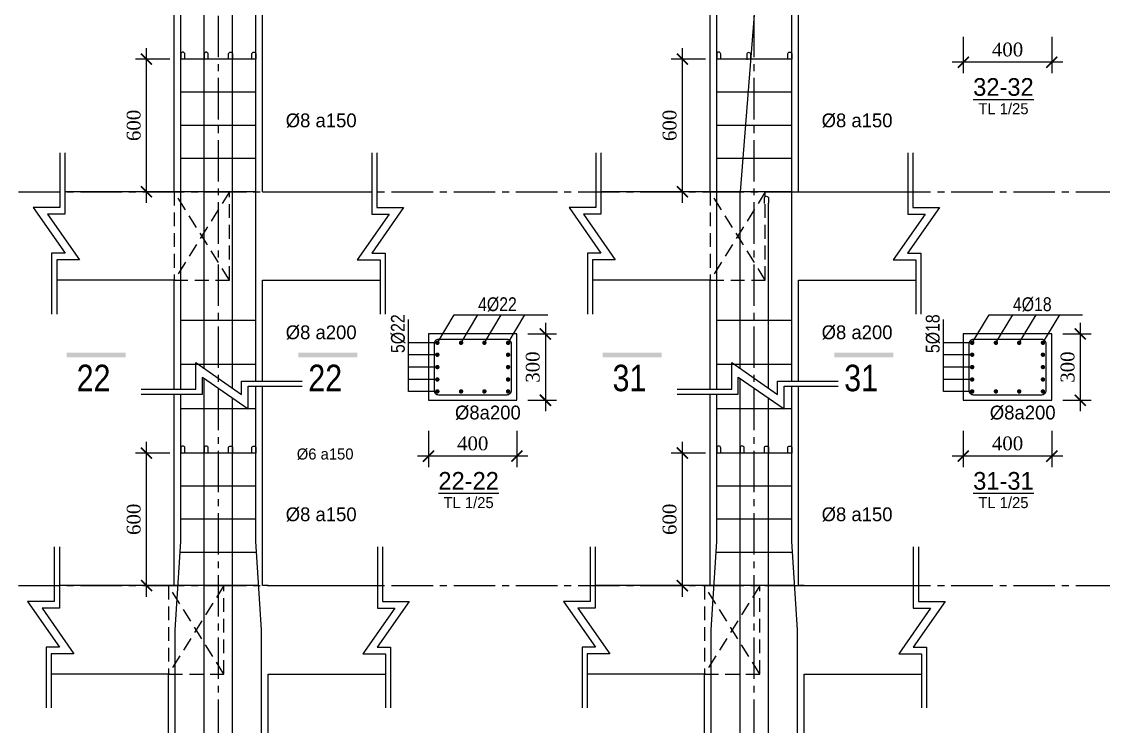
# Model space of a CAD drawing. Extents: x 394 to 12570, y -4198 to 1567.
# Drawn here: x 4931.5 to 5127.2, y -1836.8 to -1709.3 of the extents above; entities that cross this region are included whole.
import ezdxf

# ---------------------------------------------------------------- set-up
doc = ezdxf.new("R2010")
doc.units = 0
doc.header["$MEASUREMENT"] = 0
doc.linetypes.add('CENTER2', pattern=[1.125, 0.75, -0.125, 0.125, -0.125])
doc.linetypes.add('HIDDEN', pattern=[0.375, 0.25, -0.125])
doc.layers.get('0').update_dxf_attribs({"linetype": 'CONTINUOUS'})
doc.layers.get('DEFPOINTS').update_dxf_attribs({"linetype": 'CONTINUOUS'})
for name, color, linetype in [('cot', 8, 'CONTINUOUS'), ('DAI', 3, 'CONTINUOUS'), ('DUT', 9, 'CENTER2'), ('TEXT', 7, 'CONTINUOUS'), ('THEP', 6, 'CONTINUOUS'), ('TUONG', 7, 'CONTINUOUS')]:
    doc.layers.add(name, color=color, linetype=linetype)
doc.styles.add('DIM-NEW', font='')
doc.styles.add('style1', font='')
doc.styles.add('T1', font='romans.shx')
doc.styles.add('T2', font='')
doc.styles.get('DIM-NEW').set_extended_font_data('VNI-Helve-Condense')
doc.styles.get('style1').set_extended_font_data('VNI-Goudy')
doc.styles.get('T2').set_extended_font_data('VNI-Times')
doc.dimstyles.new('TL25', dxfattribs={"dimtxt": 2.5, "dimasz": 2, "dimexe": 2, "dimexo": 2, "dimgap": 1, "dimtad": 1, "dimdec": 0, "dimlfac": 25, "dimzin": 0, "dimdsep": 46, "dimtxsty": 'T2', "dimblk": 'ARCHTICK', "dimcen": 2.5, "dimdle": 2, "dimclrd": 1, "dimclre": 1, "dimclrt": 2, "dimadec": 0, "dimazin": 0, "dimtfac": 1, "dimtdec": 0, "dimtix": 1, "dimtofl": 0, "dimtmove": 0, "dimatfit": 0, "dimldrblk": 'ARCHTICK', "dimfxl": 1, "dimtolj": 1, "dimtzin": 0, "dimlwd": -1, "dimlwe": -1, "dimarcsym": 0})

# ---------------------------------------------------------------- blocks, each defined once
blk = doc.blocks.new('_ARCHTICK')
at = {"color": 0, "linetype": 'ByBlock', "const_width": 0.15}
blk.add_lwpolyline([(-0.5, -0.5), (0.5, 0.5)], dxfattribs=at)
blk = doc.blocks.new('*D217')
at = {"layer": 'cot', "color": 1, "transparency": 16777216}
for p, q in [((5101.85, -1712.05), (5101.85, -1718.63)), ((5117.85, -1712.05), (5117.85, -1718.63)), ((5119.85, -1716.63), (5099.85, -1716.63))]:
    blk.add_line(p, q, dxfattribs=at)
at = {"layer": 'DEFPOINTS', "color": 0, "transparency": 16777216}
for p in [(5101.85, -1710.05), (5117.85, -1710.05), (5101.85, -1716.63)]:
    blk.add_point(p, dxfattribs=at)
at = {"layer": 'cot', "color": 1, "transparency": 16777216, "xscale": 2, "yscale": 2, "zscale": 2, "rotation": 180}
blk.add_blockref('_ARCHTICK', (5101.85, -1716.63), dxfattribs=at)
at = {"layer": 'cot', "color": 1, "transparency": 16777216, "xscale": 2, "yscale": 2, "zscale": 2}
blk.add_blockref('_ARCHTICK', (5117.85, -1716.63), dxfattribs=at)
at = {"layer": 'cot', "color": 2, "lineweight": -2, "transparency": 16777216, "insert": (5109.85, -1714.35), "char_height": 2.5, "attachment_point": 5, "style": 'T2'}
blk.add_mtext('\\A1;400', dxfattribs=at)
blk = doc.blocks.new('*D215')
at = {"layer": 'cot', "color": 1, "transparency": 16777216}
for p, q in [((5123, -1763.81), (5123, -1779.81)), ((5119.85, -1765.81), (5125, -1765.81)), ((5119.85, -1777.81), (5125, -1777.81))]:
    blk.add_line(p, q, dxfattribs=at)
at = {"layer": 'DEFPOINTS', "color": 0, "transparency": 16777216}
for p in [(5117.85, -1765.81), (5117.85, -1777.81), (5123, -1777.81)]:
    blk.add_point(p, dxfattribs=at)
at = {"layer": 'cot', "color": 1, "transparency": 16777216, "xscale": 2, "yscale": 2, "zscale": 2}
for p, rotation in [((5123, -1765.81), 90), ((5123, -1777.81), 270)]:
    blk.add_blockref('_ARCHTICK', p, dxfattribs=dict(at, rotation=rotation))
at = {"layer": 'cot', "color": 2, "lineweight": -2, "transparency": 16777216, "insert": (5120.72, -1771.81), "char_height": 2.5, "attachment_point": 5, "rotation": 90, "style": 'T2'}
blk.add_mtext('\\A1;300', dxfattribs=at)
blk = doc.blocks.new('*D214')
at = {"layer": 'cot', "color": 1, "transparency": 16777216}
for p, q in [((5101.85, -1783.33), (5101.85, -1789.92)), ((5117.85, -1783.33), (5117.85, -1789.92)), ((5119.85, -1787.92), (5099.85, -1787.92))]:
    blk.add_line(p, q, dxfattribs=at)
at = {"layer": 'DEFPOINTS', "color": 0, "transparency": 16777216}
for p in [(5101.85, -1781.33), (5117.85, -1781.33), (5101.85, -1787.92)]:
    blk.add_point(p, dxfattribs=at)
at = {"layer": 'cot', "color": 1, "transparency": 16777216, "xscale": 2, "yscale": 2, "zscale": 2, "rotation": 180}
blk.add_blockref('_ARCHTICK', (5101.85, -1787.92), dxfattribs=at)
at = {"layer": 'cot', "color": 1, "transparency": 16777216, "xscale": 2, "yscale": 2, "zscale": 2}
blk.add_blockref('_ARCHTICK', (5117.85, -1787.92), dxfattribs=at)
at = {"layer": 'cot', "color": 2, "lineweight": -2, "transparency": 16777216, "insert": (5109.85, -1785.64), "char_height": 2.5, "attachment_point": 5, "style": 'T2'}
blk.add_mtext('\\A1;400', dxfattribs=at)
blk = doc.blocks.new('*D197')
at = {"layer": 'cot', "color": 1, "transparency": 16777216}
for p, q in [((5005.11, -1783.33), (5005.11, -1789.92)), ((5021.11, -1783.33), (5021.11, -1789.92)), ((5023.11, -1787.92), (5003.11, -1787.92))]:
    blk.add_line(p, q, dxfattribs=at)
at = {"layer": 'DEFPOINTS', "color": 0, "transparency": 16777216}
for p in [(5005.11, -1781.33), (5021.11, -1781.33), (5005.11, -1787.92)]:
    blk.add_point(p, dxfattribs=at)
at = {"layer": 'cot', "color": 1, "transparency": 16777216, "xscale": 2, "yscale": 2, "zscale": 2, "rotation": 180}
blk.add_blockref('_ARCHTICK', (5005.11, -1787.92), dxfattribs=at)
at = {"layer": 'cot', "color": 1, "transparency": 16777216, "xscale": 2, "yscale": 2, "zscale": 2}
blk.add_blockref('_ARCHTICK', (5021.11, -1787.92), dxfattribs=at)
at = {"layer": 'cot', "color": 2, "lineweight": -2, "transparency": 16777216, "insert": (5013.11, -1785.64), "char_height": 2.5, "attachment_point": 5, "style": 'T2'}
blk.add_mtext('\\A1;400', dxfattribs=at)
blk = doc.blocks.new('*D196')
at = {"layer": 'cot', "color": 1, "transparency": 16777216}
for p, q in [((5026.26, -1763.81), (5026.26, -1779.81)), ((5023.11, -1765.81), (5028.26, -1765.81)), ((5023.11, -1777.81), (5028.26, -1777.81))]:
    blk.add_line(p, q, dxfattribs=at)
at = {"layer": 'DEFPOINTS', "color": 0, "transparency": 16777216}
for p in [(5021.11, -1765.81), (5021.11, -1777.81), (5026.26, -1777.81)]:
    blk.add_point(p, dxfattribs=at)
at = {"layer": 'cot', "color": 1, "transparency": 16777216, "xscale": 2, "yscale": 2, "zscale": 2}
for p, rotation in [((5026.26, -1765.81), 90), ((5026.26, -1777.81), 270)]:
    blk.add_blockref('_ARCHTICK', p, dxfattribs=dict(at, rotation=rotation))
at = {"layer": 'cot', "color": 2, "lineweight": -2, "transparency": 16777216, "insert": (5023.98, -1771.81), "char_height": 2.5, "attachment_point": 5, "rotation": 90, "style": 'T2'}
blk.add_mtext('\\A1;300', dxfattribs=at)
blk = doc.blocks.new('*D131')
at = {"layer": 'DEFPOINTS', "color": 0, "transparency": 16777216}
for p in [(4954.1, -1787.36), (4960.3, -1787.36), (4959.1, -1811.36)]:
    blk.add_point(p, dxfattribs=at)
at = {"layer": 'TUONG', "color": 1, "transparency": 16777216}
for p, q in [((4954.1, -1813.36), (4954.1, -1785.36)), ((4958.3, -1787.36), (4952.1, -1787.36)), ((4957.1, -1811.36), (4952.1, -1811.36))]:
    blk.add_line(p, q, dxfattribs=at)
at = {"layer": 'TUONG', "color": 1, "transparency": 16777216, "xscale": 2, "yscale": 2, "zscale": 2}
for p, rotation in [((4954.1, -1787.36), 90), ((4954.1, -1811.36), 270)]:
    blk.add_blockref('_ARCHTICK', p, dxfattribs=dict(at, rotation=rotation))
at = {"layer": 'TUONG', "color": 2, "transparency": 16777216, "insert": (4951.8, -1799.36), "char_height": 2.5, "attachment_point": 5, "rotation": 90, "style": 'T2'}
blk.add_mtext('\\A1;600', dxfattribs=at)
blk = doc.blocks.new('*D130')
at = {"layer": 'DEFPOINTS', "color": 0, "transparency": 16777216}
for p in [(4954.1, -1716.07), (4960.3, -1716.07), (4959.1, -1740.07)]:
    blk.add_point(p, dxfattribs=at)
at = {"layer": 'TUONG', "color": 1, "transparency": 16777216}
for p, q in [((4954.1, -1742.07), (4954.1, -1714.07)), ((4958.3, -1716.07), (4952.1, -1716.07)), ((4957.1, -1740.07), (4952.1, -1740.07))]:
    blk.add_line(p, q, dxfattribs=at)
at = {"layer": 'TUONG', "color": 1, "transparency": 16777216, "xscale": 2, "yscale": 2, "zscale": 2}
for p, rotation in [((4954.1, -1716.07), 90), ((4954.1, -1740.07), 270)]:
    blk.add_blockref('_ARCHTICK', p, dxfattribs=dict(at, rotation=rotation))
at = {"layer": 'TUONG', "color": 2, "transparency": 16777216, "insert": (4951.8, -1728.07), "char_height": 2.5, "attachment_point": 5, "rotation": 90, "style": 'T2'}
blk.add_mtext('\\A1;600', dxfattribs=at)
blk = doc.blocks.new('*D117')
at = {"layer": 'DEFPOINTS', "color": 0, "transparency": 16777216}
for p in [(5051.03, -1716.07), (5057.24, -1716.07), (5056.04, -1740.07)]:
    blk.add_point(p, dxfattribs=at)
at = {"layer": 'TUONG', "color": 1, "transparency": 16777216}
for p, q in [((5051.03, -1742.07), (5051.03, -1714.07)), ((5055.24, -1716.07), (5049.03, -1716.07)), ((5054.04, -1740.07), (5049.03, -1740.07))]:
    blk.add_line(p, q, dxfattribs=at)
at = {"layer": 'TUONG', "color": 1, "transparency": 16777216, "xscale": 2, "yscale": 2, "zscale": 2}
for p, rotation in [((5051.03, -1716.07), 90), ((5051.03, -1740.07), 270)]:
    blk.add_blockref('_ARCHTICK', p, dxfattribs=dict(at, rotation=rotation))
at = {"layer": 'TUONG', "color": 2, "transparency": 16777216, "insert": (5048.73, -1728.07), "char_height": 2.5, "attachment_point": 5, "rotation": 90, "style": 'T2'}
blk.add_mtext('\\A1;600', dxfattribs=at)
blk = doc.blocks.new('*D116')
at = {"layer": 'DEFPOINTS', "color": 0, "transparency": 16777216}
for p in [(5051.03, -1787.36), (5057.24, -1787.36), (5056.04, -1811.36)]:
    blk.add_point(p, dxfattribs=at)
at = {"layer": 'TUONG', "color": 1, "transparency": 16777216}
for p, q in [((5051.03, -1813.36), (5051.03, -1785.36)), ((5055.24, -1787.36), (5049.03, -1787.36)), ((5054.04, -1811.36), (5049.03, -1811.36))]:
    blk.add_line(p, q, dxfattribs=at)
at = {"layer": 'TUONG', "color": 1, "transparency": 16777216, "xscale": 2, "yscale": 2, "zscale": 2}
for p, rotation in [((5051.03, -1787.36), 90), ((5051.03, -1811.36), 270)]:
    blk.add_blockref('_ARCHTICK', p, dxfattribs=dict(at, rotation=rotation))
at = {"layer": 'TUONG', "color": 2, "transparency": 16777216, "insert": (5048.73, -1799.36), "char_height": 2.5, "attachment_point": 5, "rotation": 90, "style": 'T2'}
blk.add_mtext('\\A1;600', dxfattribs=at)

msp = doc.modelspace()

# ---------------------------------------------------------------- linework, layer by layer
at = {"layer": 'cot', "lineweight": -2, "ltscale": 10}
for p, q in [((5006.713, -1767.411), (5009.757, -1762.365)), ((5009.757, -1762.365), (5026.682, -1762.365)), ((5011.007, -1767.411), (5014.05, -1762.365)), ((5015.22, -1767.411), (5018.264, -1762.365)), ((5019.513, -1767.411), (5022.557, -1762.365)), ((5103.453, -1767.411), (5106.497, -1762.365)), ((5106.497, -1762.365), (5123.422, -1762.365)), ((5107.746, -1767.411), (5110.79, -1762.365)), ((5111.96, -1767.411), (5115.003, -1762.365)), ((5116.253, -1767.411), (5119.297, -1762.365)), ((5001.51, -1776.211), (5001.51, -1763.177)), ((5098.25, -1776.211), (5098.25, -1763.177)), ((5006.913, -1767.411), (5001.51, -1767.411)), ((5103.653, -1767.411), (5098.25, -1767.411)), ((5006.713, -1769.569), (5001.51, -1769.569)), ((5103.453, -1769.569), (5098.25, -1769.569)), ((5006.713, -1771.811), (5001.51, -1771.811)), ((5103.453, -1771.811), (5098.25, -1771.811)), ((5006.713, -1774.053), (5001.51, -1774.053)), ((5103.453, -1774.053), (5098.25, -1774.053)), ((5006.913, -1776.211), (5001.51, -1776.211)), ((5103.653, -1776.211), (5098.25, -1776.211))]:
    msp.add_line(p, q, dxfattribs=at)
at = {"layer": 'DAI'}
for p, q in [((4973.904, -1716.072), (4960.304, -1716.072)), ((5070.838, -1716.072), (5057.238, -1716.072)), ((4973.904, -1722.072), (4960.304, -1722.072)), ((5070.838, -1722.072), (5057.238, -1722.072)), ((4973.904, -1728.072), (4960.304, -1728.072)), ((5070.838, -1728.072), (5057.238, -1728.072)), ((4973.904, -1734.072), (4960.304, -1734.072)), ((5070.838, -1734.072), (5057.238, -1734.072)), ((4973.904, -1740.072), (4960.304, -1740.072)), ((5070.838, -1740.072), (5057.238, -1740.072)), ((4973.904, -1763.361), (4960.304, -1763.361)), ((5070.838, -1763.361), (5057.238, -1763.361)), ((4973.904, -1771.361), (4960.304, -1771.361)), ((5070.838, -1771.361), (5057.238, -1771.361)), ((4973.904, -1779.361), (4960.304, -1779.361)), ((5070.838, -1779.361), (5057.238, -1779.361)), ((4973.904, -1787.361), (4960.304, -1787.361)), ((5070.838, -1787.361), (5057.238, -1787.361)), ((4973.904, -1793.361), (4960.304, -1793.361)), ((5070.838, -1793.361), (5057.238, -1793.361)), ((4973.904, -1799.361), (4960.304, -1799.361)), ((5070.838, -1799.361), (5057.238, -1799.361)), ((4974.029, -1805.361), (4960.179, -1805.361)), ((5070.963, -1805.361), (5057.113, -1805.361)), ((4974.404, -1811.361), (4959.804, -1811.361)), ((5071.338, -1811.361), (5056.738, -1811.361))]:
    msp.add_line(p, q, dxfattribs=at)
for points in [[(5019.313, -1776.811, 0.4142136), (5020.113, -1776.011), (5020.113, -1767.611, 0.4142136), (5019.313, -1766.811), (5006.913, -1766.811, 0.4142136), (5006.113, -1767.611), (5006.113, -1776.011, 0.4142136), (5006.913, -1776.811)], [(5116.053, -1776.811, 0.4142136), (5116.853, -1776.011), (5116.853, -1767.611, 0.4142136), (5116.053, -1766.811), (5103.653, -1766.811, 0.4142136), (5102.853, -1767.611), (5102.853, -1776.011, 0.4142136), (5103.653, -1776.811)]]:
    msp.add_lwpolyline(points, format="xyb", close=True, dxfattribs=at)
at = {"layer": 'DUT', "linetype": 'CENTER2', "ltscale": 10}
for p, q in [((4967.104, -2008.223), (4967.104, -1251.602)), ((5064.038, -2008.223), (5064.038, -1251.602)), ((4717.178, -1740.072), (5201.385, -1740.072)), ((4717.178, -1811.361), (5201.385, -1811.361))]:
    msp.add_line(p, q, dxfattribs=at)
at = {"layer": 'DUT', "linetype": 'HIDDEN', "ltscale": 10}
for p, q in [((4969.104, -1740.072), (4959.104, -1756.072)), ((4969.104, -1756.072), (4959.104, -1740.072)), ((5066.038, -1756.072), (5056.038, -1740.072)), ((5066.038, -1740.072), (5056.038, -1756.072)), ((4968.104, -1827.361), (4958.104, -1811.361)), ((4968.104, -1811.361), (4958.104, -1827.361)), ((5065.038, -1811.361), (5055.038, -1827.361)), ((5065.038, -1827.361), (5055.038, -1811.361))]:
    msp.add_line(p, q, dxfattribs=at)
for points in [[(4959.104, -1756.072), (4969.104, -1756.072), (4969.104, -1740.072), (4959.104, -1740.072)], [(5056.038, -1756.072), (5066.038, -1756.072), (5066.038, -1740.072), (5056.038, -1740.072)], [(4958.104, -1827.361), (4968.104, -1827.361), (4968.104, -1811.361), (4958.104, -1811.361)], [(5055.038, -1827.361), (5065.038, -1827.361), (5065.038, -1811.361), (5055.038, -1811.361)]]:
    msp.add_lwpolyline(points, close=True, dxfattribs=at)
at = {"layer": 'TEXT', "ltscale": 10}
for points in [[(4950.333, -1770.067), (4950.333, -1769.227), (4939.689, -1770.067), (4939.689, -1769.227)], [(4992.232, -1770.067), (4992.232, -1769.227), (4981.588, -1770.067), (4981.588, -1769.227)], [(5047.267, -1770.067), (5047.267, -1769.227), (5036.623, -1770.067), (5036.623, -1769.227)], [(5089.166, -1770.067), (5089.166, -1769.227), (5078.522, -1770.067), (5078.522, -1769.227)]]:
    msp.add_trace(points, dxfattribs=at)
at = {"layer": 'THEP', "ltscale": 10}
msp.add_line((5064.038, -1708.072), (5061.46, -1740.072), dxfattribs=at)
for points in [[(4964.526, -1772.052), (4964.526, -1702.941)], [(4973.904, -1774.348), (4973.904, -1703.977)], [(5070.838, -1774.348), (5070.838, -1703.977)], [(4960.304, -1775.821), (4960.304, -1705.45)], [(5057.238, -1775.821), (5057.238, -1705.45)], [(4969.682, -1775.648), (4969.682, -1706.537)], [(5061.46, -1772.052), (5061.46, -1740.072)], [(5066.617, -1775.648), (5066.617, -1742.165)], [(4964.526, -1847.945), (4964.526, -1773.819)], [(5061.46, -1847.945), (5061.46, -1773.819)], [(4974.904, -1850.433), (4974.904, -1819.361), (4973.904, -1803.361), (4973.904, -1775.265)], [(5071.838, -1850.433), (5071.838, -1819.361), (5070.838, -1803.361), (5070.838, -1775.265)], [(4959.304, -1851.907), (4959.304, -1819.361), (4960.304, -1803.361), (4960.304, -1776.738)], [(4969.682, -1851.541), (4969.682, -1777.415)], [(5056.238, -1851.907), (5056.238, -1819.361), (5057.238, -1803.361), (5057.238, -1776.738)], [(5066.617, -1851.541), (5066.617, -1777.415)]]:
    msp.add_lwpolyline(points, dxfattribs=at)
for points in [[(4961.054, -1716.081), (4961.054, -1715.179, 1), (4960.304, -1715.179), (4960.304, -1716.072)], [(4965.276, -1716.081), (4965.276, -1715.179, 1), (4964.526, -1715.179), (4964.526, -1716.072)], [(4968.932, -1716.081), (4968.932, -1715.179, -1), (4969.682, -1715.179), (4969.682, -1716.072)], [(4973.154, -1716.081), (4973.154, -1715.179, -1), (4973.904, -1715.179), (4973.904, -1716.072)], [(5057.988, -1716.081), (5057.988, -1715.179, 1), (5057.238, -1715.179), (5057.238, -1716.072)], [(5063.42, -1716.178), (5063.42, -1715.276, 1), (5062.67, -1715.276), (5062.67, -1716.17)], [(5070.088, -1716.081), (5070.088, -1715.179, -1), (5070.838, -1715.179), (5070.838, -1716.072)], [(5065.867, -1742.173), (5065.867, -1741.271, -1), (5066.617, -1741.271), (5066.617, -1742.165)], [(4961.054, -1787.369), (4961.054, -1786.468, 1), (4960.304, -1786.468), (4960.304, -1787.361)], [(4965.276, -1787.369), (4965.276, -1786.468, 1), (4964.526, -1786.468), (4964.526, -1787.361)], [(4968.932, -1787.369), (4968.932, -1786.468, -1), (4969.682, -1786.468), (4969.682, -1787.361)], [(4973.154, -1787.369), (4973.154, -1786.468, -1), (4973.904, -1786.468), (4973.904, -1787.361)], [(5057.988, -1787.369), (5057.988, -1786.468, 1), (5057.238, -1786.468), (5057.238, -1787.361)], [(5062.21, -1787.369), (5062.21, -1786.468, 1), (5061.46, -1786.468), (5061.46, -1787.361)], [(5065.867, -1787.369), (5065.867, -1786.468, -1), (5066.617, -1786.468), (5066.617, -1787.361)], [(5070.088, -1787.369), (5070.088, -1786.468, -1), (5070.838, -1786.468), (5070.838, -1787.361)]]:
    msp.add_lwpolyline(points, format="xyb", dxfattribs=at)
at = {"layer": 'THEP', "const_width": 0.4}
for points in [[(5006.713, -1767.211, -1), (5006.713, -1767.611, -1)], [(5011.007, -1767.211, -1), (5011.007, -1767.611, -1)], [(5015.22, -1767.211, 1), (5015.22, -1767.611, 1)], [(5019.513, -1767.211, 1), (5019.513, -1767.611, 1)], [(5103.453, -1767.211, -1), (5103.453, -1767.611, -1)], [(5107.746, -1767.211, -1), (5107.746, -1767.611, -1)], [(5111.96, -1767.211, 1), (5111.96, -1767.611, 1)], [(5116.253, -1767.211, 1), (5116.253, -1767.611, 1)], [(5006.713, -1769.369, -1), (5006.713, -1769.769, -1)], [(5019.513, -1769.369, 1), (5019.513, -1769.769, 1)], [(5103.453, -1769.369, -1), (5103.453, -1769.769, -1)], [(5116.253, -1769.369, 1), (5116.253, -1769.769, 1)], [(5006.713, -1772.011, 1), (5006.713, -1771.611, 1)], [(5019.513, -1772.011, -1), (5019.513, -1771.611, -1)], [(5103.453, -1772.011, 1), (5103.453, -1771.611, 1)], [(5116.253, -1772.011, -1), (5116.253, -1771.611, -1)], [(5006.713, -1774.253, 1), (5006.713, -1773.853, 1)], [(5019.513, -1774.253, -1), (5019.513, -1773.853, -1)], [(5103.453, -1774.253, 1), (5103.453, -1773.853, 1)], [(5116.253, -1774.253, -1), (5116.253, -1773.853, -1)], [(5006.713, -1776.411, 1), (5006.713, -1776.011, 1)], [(5011.007, -1776.411, 1), (5011.007, -1776.011, 1)], [(5015.22, -1776.411, -1), (5015.22, -1776.011, -1)], [(5019.513, -1776.411, -1), (5019.513, -1776.011, -1)], [(5103.453, -1776.411, 1), (5103.453, -1776.011, 1)], [(5107.746, -1776.411, 1), (5107.746, -1776.011, 1)], [(5111.96, -1776.411, -1), (5111.96, -1776.011, -1)], [(5116.253, -1776.411, -1), (5116.253, -1776.011, -1)]]:
    msp.add_lwpolyline(points, format="xyb", close=True, dxfattribs=at)
at = {"layer": 'TUONG'}
for p, q in [((4975.104, -1740.072), (4975.104, -1703.977)), ((5072.038, -1740.072), (5072.038, -1703.977)), ((4959.104, -1740.072), (4959.104, -1705.45)), ((5056.038, -1740.072), (5056.038, -1705.45)), ((4959.104, -1740.072), (4939.338, -1740.072)), ((4975.104, -1740.072), (4994.87, -1740.072)), ((5056.038, -1740.072), (5036.272, -1740.072)), ((5072.038, -1740.072), (5091.804, -1740.072)), ((4959.104, -1756.072), (4937.865, -1756.072)), ((4959.104, -1775.821), (4959.104, -1756.072)), ((4975.104, -1774.348), (4975.104, -1756.072)), ((4975.104, -1756.072), (4996.343, -1756.072)), ((5056.038, -1756.072), (5034.799, -1756.072)), ((5056.038, -1775.821), (5056.038, -1756.072)), ((5072.038, -1774.348), (5072.038, -1756.072)), ((5072.038, -1756.072), (5093.277, -1756.072)), ((4975.104, -1811.361), (4975.104, -1775.265)), ((5072.038, -1811.361), (5072.038, -1775.265)), ((4959.104, -1811.361), (4959.104, -1776.738)), ((5056.038, -1811.361), (5056.038, -1776.738)), ((4958.104, -1811.361), (4938.338, -1811.361)), ((4958.104, -1811.361), (4959.104, -1811.361)), ((4976.104, -1811.361), (4975.104, -1811.361)), ((4976.104, -1811.361), (4995.87, -1811.361)), ((5055.038, -1811.361), (5035.272, -1811.361)), ((5055.038, -1811.361), (5056.038, -1811.361)), ((5073.038, -1811.361), (5072.038, -1811.361)), ((5073.038, -1811.361), (5092.804, -1811.361)), ((4958.104, -1827.361), (4936.865, -1827.361)), ((4958.104, -1851.907), (4958.104, -1827.361)), ((4976.104, -1850.433), (4976.104, -1827.361)), ((4976.104, -1827.361), (4997.343, -1827.361)), ((5055.038, -1827.361), (5033.799, -1827.361)), ((5055.038, -1851.907), (5055.038, -1827.361)), ((5073.038, -1850.433), (5073.038, -1827.361)), ((5073.038, -1827.361), (5094.277, -1827.361))]:
    msp.add_line(p, q, dxfattribs=at)
for points in [[(4938.421, -1733.047), (4938.421, -1742.93), (4933.602, -1742.93), (4939.368, -1751.199), (4936.948, -1751.199), (4936.948, -1762.201)], [(4939.338, -1733.047), (4939.338, -1744.13), (4936.206, -1744.13), (4941.972, -1752.399), (4937.865, -1752.399), (4937.865, -1762.201)], [(4994.87, -1733.047), (4994.87, -1744.13), (4998.002, -1744.13), (4992.237, -1752.399), (4996.343, -1752.399), (4996.343, -1762.201)], [(4995.787, -1733.047), (4995.787, -1742.93), (5000.606, -1742.93), (4994.84, -1751.199), (4997.261, -1751.199), (4997.261, -1762.201)], [(5035.355, -1733.047), (5035.355, -1742.93), (5030.536, -1742.93), (5036.302, -1751.199), (5033.882, -1751.199), (5033.882, -1762.201)], [(5036.272, -1733.047), (5036.272, -1744.13), (5033.14, -1744.13), (5038.906, -1752.399), (5034.799, -1752.399), (5034.799, -1762.201)], [(5091.804, -1733.047), (5091.804, -1744.13), (5094.937, -1744.13), (5089.171, -1752.399), (5093.277, -1752.399), (5093.277, -1762.201)], [(5092.721, -1733.047), (5092.721, -1742.93), (5097.54, -1742.93), (5091.775, -1751.199), (5094.195, -1751.199), (5094.195, -1762.201)], [(5021.113, -1765.811), (5021.113, -1765.811), (5005.113, -1765.811), (5005.113, -1777.811), (5021.113, -1777.811), (5021.113, -1777.811)], [(5021.113, -1777.811), (5021.113, -1765.811)], [(5117.853, -1765.811), (5117.853, -1765.811), (5101.853, -1765.811), (5101.853, -1777.811), (5117.853, -1777.811), (5117.853, -1777.811)], [(5117.853, -1777.811), (5117.853, -1765.811)], [(4953.137, -1775.821), (4963.02, -1775.821), (4963.02, -1771.002), (4971.288, -1776.768), (4971.288, -1774.348), (4982.291, -1774.348)], [(5050.071, -1775.821), (5059.954, -1775.821), (5059.954, -1771.002), (5068.222, -1776.768), (5068.222, -1774.348), (5079.225, -1774.348)], [(4953.137, -1776.738), (4964.22, -1776.738), (4964.22, -1773.606), (4972.488, -1779.372), (4972.488, -1775.265), (4982.291, -1775.265)], [(5050.071, -1776.738), (5061.154, -1776.738), (5061.154, -1773.606), (5069.422, -1779.372), (5069.422, -1775.265), (5079.225, -1775.265)], [(4937.421, -1804.336), (4937.421, -1814.219), (4932.602, -1814.219), (4938.368, -1822.487), (4935.948, -1822.487), (4935.948, -1833.49)], [(4938.338, -1804.336), (4938.338, -1815.419), (4935.206, -1815.419), (4940.972, -1823.687), (4936.865, -1823.687), (4936.865, -1833.49)], [(4995.87, -1804.336), (4995.87, -1815.419), (4999.002, -1815.419), (4993.237, -1823.687), (4997.343, -1823.687), (4997.343, -1833.49)], [(4996.787, -1804.336), (4996.787, -1814.219), (5001.606, -1814.219), (4995.84, -1822.487), (4998.261, -1822.487), (4998.261, -1833.49)], [(5034.355, -1804.336), (5034.355, -1814.219), (5029.536, -1814.219), (5035.302, -1822.487), (5032.882, -1822.487), (5032.882, -1833.49)], [(5035.272, -1804.336), (5035.272, -1815.419), (5032.14, -1815.419), (5037.906, -1823.687), (5033.799, -1823.687), (5033.799, -1833.49)], [(5092.804, -1804.336), (5092.804, -1815.419), (5095.937, -1815.419), (5090.171, -1823.687), (5094.277, -1823.687), (5094.277, -1833.49)], [(5093.721, -1804.336), (5093.721, -1814.219), (5098.54, -1814.219), (5092.775, -1822.487), (5095.195, -1822.487), (5095.195, -1833.49)]]:
    msp.add_lwpolyline(points, dxfattribs=at)

# ---------------------------------------------------------------- texts
at = {"layer": 'TEXT', "ltscale": 10}
for s, height, style, p in [('%%2548 a150', 2.5, 'style1', (4979.286, -1728.411)), ('%%2548 a150', 2.5, 'style1', (5076.221, -1728.411)), ('%%2548 a200', 2.5, 'style1', (4979.286, -1766.761)), ('%%2548 a200', 2.5, 'style1', (5076.221, -1766.761)), ('22', 4.8, 'DIM-NEW', (4941.473, -1776.178)), ('22', 4.8, 'DIM-NEW', (4983.372, -1776.178)), ('31', 4.8, 'DIM-NEW', (5038.407, -1776.178)), ('31', 4.8, 'DIM-NEW', (5080.306, -1776.178)), ('%%2548a200', 2.5, 'style1', (5009.904, -1781.283)), ('%%2548a200', 2.5, 'style1', (5106.644, -1781.283)), ('%%2546 a150', 2, 'style1', (4981.286, -1788.54)), ('%%2548 a150', 2.5, 'style1', (4979.286, -1799.7)), ('%%2548 a150', 2.5, 'style1', (5076.221, -1799.7))]:
    msp.add_text(s, height=height, dxfattribs=dict(at, style=style)).set_placement(p)
at = {"layer": 'TEXT', "style": 'DIM-NEW'}
for s, p in [('4%%25422', (5014.08, -1761.681)), ('4%%25418', (5110.82, -1761.681))]:
    e = msp.add_text(s, height=2.5, dxfattribs=at)
    e.set_placement(p)
    e.dxf.unprotected_set("ltscale", 0)
for s, p in [('5%%25422', (5000.826, -1769.271)), ('5%%25418', (5097.566, -1769.271))]:
    e = msp.add_text(s, height=2.5, rotation=90, dxfattribs=at)
    e.set_placement(p)
    e.dxf.unprotected_set("ltscale", 0)
at = {"layer": 'TEXT', "char_height": 3.2, "width": 18.69333, "attachment_point": 5, "line_spacing_factor": 0.85, "style": 'T1'}
for s, insert in [('{\\fVNI-Aptima|b0|i0|c0|p2;\\L32-32\\P\\H0.625x;\\lTL 1/25}', (5109.107, -1722.792)), ('{\\fVNI-Aptima|b0|i0|c0|p2;\\L22-22\\P\\H0.625x;\\lTL 1/25}', (5012.368, -1794.081)), ('{\\fVNI-Aptima|b0|i0|c0|p2;\\L31-31\\P\\H0.625x;\\lTL 1/25}', (5109.107, -1794.081))]:
    msp.add_mtext(s, dxfattribs=dict(at, insert=insert))

# ---------------------------------------------------------------- dimensions: what is measured, and where the dimension line sits
at = {"layer": 'cot', "lineweight": -2, "ltscale": 10}
for base, p1, p2, picture, middle in [((5101.853, -1716.632), (5117.853, -1710.045), (5101.853, -1710.045), '*D217', (5109.853, -1714.353)), ((5005.113, -1787.921), (5021.113, -1781.334), (5005.113, -1781.334), '*D197', (5013.113, -1785.641)), ((5101.853, -1787.921), (5117.853, -1781.334), (5101.853, -1781.334), '*D214', (5109.853, -1785.641))]:
    dim = msp.add_linear_dim(base=base, p1=p1, p2=p2, dimstyle='TL25', dxfattribs=at)
    dim.commit()
    dim.dimension.update_dxf_attribs({"geometry": picture, "text_midpoint": middle})
for base, p1, p2, picture, middle in [((5026.262, -1777.811), (5021.113, -1765.811), (5021.113, -1777.811), '*D196', (5023.982, -1771.811)), ((5123.002, -1777.811), (5117.853, -1765.811), (5117.853, -1777.811), '*D215', (5120.722, -1771.811))]:
    dim = msp.add_linear_dim(base=base, p1=p1, p2=p2, angle=90, dimstyle='TL25', dxfattribs=at)
    dim.commit()
    dim.dimension.update_dxf_attribs({"geometry": picture, "text_midpoint": middle})
at = {"layer": 'TUONG'}
for base, p1, p2, picture, middle in [((4954.095, -1716.072), (4959.104, -1740.072), (4960.304, -1716.072), '*D130', (4951.801, -1728.072)), ((5051.029, -1716.072), (5056.038, -1740.072), (5057.238, -1716.072), '*D117', (5048.735, -1728.072)), ((4954.095, -1787.361), (4959.104, -1811.361), (4960.304, -1787.361), '*D131', (4951.801, -1799.361)), ((5051.029, -1787.361), (5056.038, -1811.361), (5057.238, -1787.361), '*D116', (5048.735, -1799.361))]:
    dim = msp.add_linear_dim(base=base, p1=p1, p2=p2, angle=90, dimstyle='TL25', dxfattribs=at)
    dim.commit()
    dim.dimension.update_dxf_attribs({"geometry": picture, "text_midpoint": middle})

doc.saveas('drawing.dxf')
